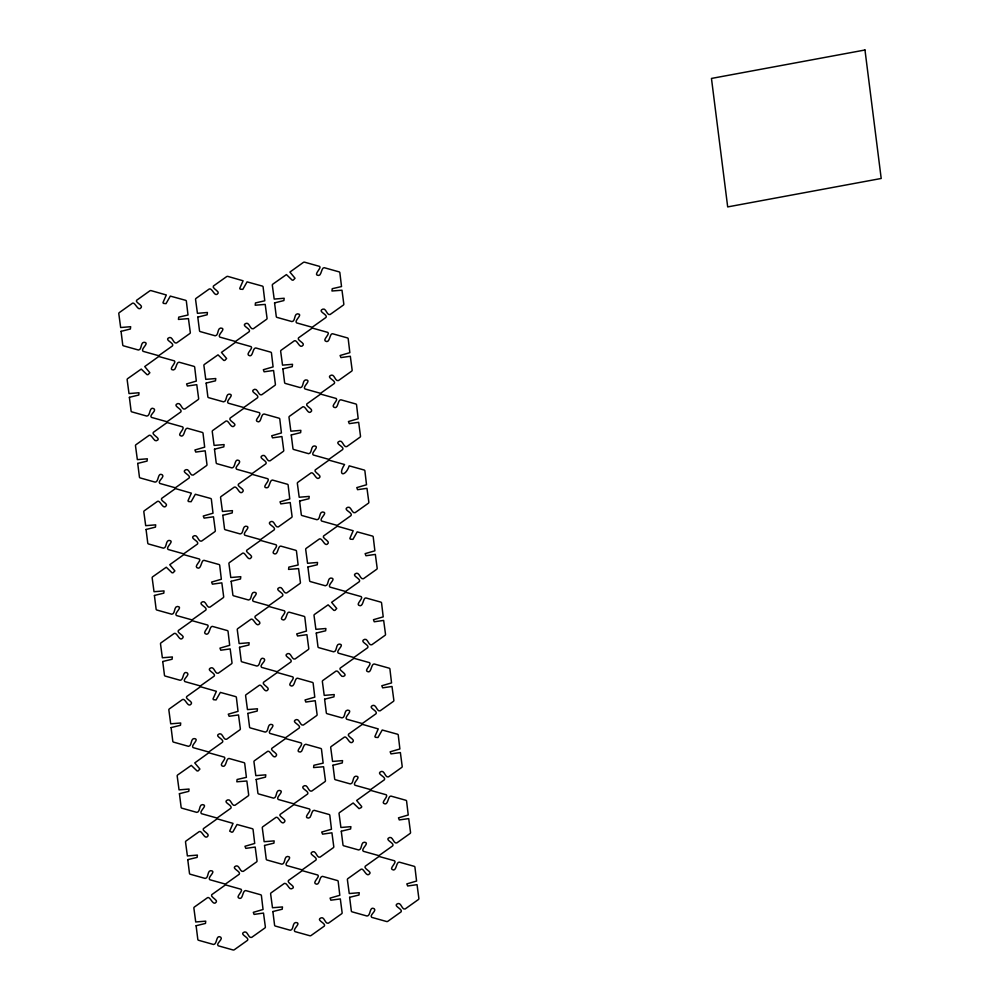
<?xml version="1.0" encoding="UTF-8"?>
<svg xmlns="http://www.w3.org/2000/svg" width="1000" height="1000" viewBox="0 0 1000 1000"><rect width="100%" height="100%" fill="white"/><g stroke="black" fill="none" stroke-linecap="round" stroke-linejoin="round"><path stroke-width="1.5" d="M121.05 331.337L122.75 344.975A1.412 1.163 -17.5 0 0 123.575 345.85L138.438 350.025C142 349.938 140.412 342.362 143.988 342.275C150.425 342.675 140.1 348.988 143.075 351.325L157.938 355.5A1.412 1.163 -17.5 0 0 159.325 355.238L172.475 345.887C174.7 342.837 163.3 339.862 169.425 337.537C172.688 336.5 173.337 344.162 176.588 342.95L189.725 333.6A1.412 1.163 -17.5 0 0 190.3 332.463L188.438 318.612L178.438 319.438L178.725 317.15L188.012 315L186.35 301.175A1.412 1.163 -17.5 0 0 185.525 300.287L170.312 296.1L166.012 303.637L163.412 303.387L162.963 302.625L166.312 294.975L151.163 290.65A1.412 1.163 -17.5 0 0 149.775 290.9L136.625 300.262C134.662 302.162 143.062 305.287 141.275 307.462C138.025 312.312 135.312 301.875 132.562 303.163L119.375 312.55A1.412 1.163 -17.5 0 0 118.8 313.688L120.662 327.525L130.662 326.7L130.375 329L121.05 331.337M129.388 397.388L131.1 411.025A1.412 1.163 -17.5 0 0 131.912 411.9L146.775 416.075C150.775 415.925 149 405.85 154.025 408.812C156.775 410.925 148.737 415.35 151.425 417.375L166.275 421.55A1.412 1.163 -17.5 0 0 167.662 421.287L180.812 411.938C183.05 409.025 171.612 405.838 177.825 403.562C181.075 402.7 181.688 410.188 184.925 409L198.075 399.65A1.412 1.163 -17.5 0 0 198.637 398.512L196.775 384.663L187.362 386.025L186.588 383.938L196.325 381.1L194.688 367.225A1.412 1.163 -17.5 0 0 193.863 366.337L179.013 362.175C176.287 361.825 176.137 370.2 173.512 369.925C167.213 370.025 176.9 362.688 174.412 360.887L159.512 356.7A1.412 1.163 -17.5 0 0 158.112 356.95L144.738 366.562L149.863 372.75L148.062 374.625L147.062 374.675L141.25 369.075L127.713 378.6A1.412 1.163 -17.5 0 0 127.15 379.738L129 393.575L139 392.75L138.763 395.025L129.4 397.287M137.725 463.438L139.438 477.075A1.412 1.163 -17.5 0 0 140.262 477.95L155.113 482.125C159.113 481.975 157.35 471.9 162.362 474.85C165.113 476.863 157.088 481.425 159.762 483.425L174.613 487.6A1.412 1.163 -17.5 0 0 176 487.337L189.15 477.975C191.388 474.963 179.975 471.962 186.112 469.637C189.363 468.6 190.012 476.262 193.263 475.05L206.412 465.7A1.412 1.163 -17.5 0 0 206.975 464.562L205.188 450.8L195.763 452.075L194.925 449.988L204.675 447.15L203.025 433.275A1.412 1.163 -17.5 0 0 202.2 432.388L187.35 428.225C184.075 427.962 184.675 438.862 179.988 435.45C177.95 434.137 185.113 428.325 182.7 426.912L167.85 422.75A1.412 1.163 -17.5 0 0 166.462 423L153.312 432.362C151.175 434.975 162.587 438.775 156.3 440.737C154.213 441.863 151.387 434.012 149.25 435.25L136.05 444.65A1.412 1.163 -17.5 0 0 135.488 445.788L137.35 459.625L147.338 458.8L147.05 461.1L137.725 463.387M146.062 529.487L147.775 543.125A1.412 1.163 -17.5 0 0 148.6 544L163.45 548.175C167 548.075 165.438 540.675 168.95 540.413C175.463 540.75 165.125 547.175 168.1 549.475L182.963 553.65A1.412 1.163 -17.5 0 0 184.35 553.387L197.488 544.025C199.725 541.025 188.35 538.038 194.45 535.688C197.712 534.65 198.35 542.312 201.6 541.1L214.75 531.75A1.412 1.163 -17.5 0 0 215.312 530.612L213.487 516.8L204.112 518.125L203.263 516.038L213.012 513.2L211.363 499.325A1.412 1.163 -17.5 0 0 210.55 498.438L195.338 494.25L191.112 501.712L188.438 501.538L187.987 500.775L191.363 493.162L176.188 488.8A1.412 1.163 -17.5 0 0 174.8 489.05L161.65 498.413C159.725 500.525 167.975 503.638 166.35 505.575C163.125 510.575 160.312 499.9 157.537 501.337L144.4 510.7A1.412 1.163 -17.5 0 0 143.825 511.838L145.688 525.675L155.688 524.85L155.45 527.125L146.062 529.487M154.412 595.538L156.125 609.175A1.412 1.163 -17.5 0 0 156.938 610.05L171.8 614.225C175.362 614.138 173.775 606.562 177.35 606.475C183.775 606.825 173.475 613.237 176.438 615.525L191.3 619.7A1.412 1.163 -17.5 0 0 192.688 619.438L205.837 610.075C208.113 607.112 196.612 604 202.838 601.712C206.1 600.85 206.713 608.337 209.95 607.15L223.088 597.8A1.412 1.163 -17.5 0 0 223.663 596.663L221.838 582.85L212.387 584.163L211.6 582.087L221.35 579.25L219.713 565.375A1.412 1.163 -17.5 0 0 218.888 564.487L204.025 560.325C200.95 559.925 201.438 570.812 196.775 567.587C194.363 566 201.688 560.325 199.438 559.038L184.525 554.85A1.412 1.163 -17.5 0 0 183.137 555.1L169.762 564.712L174.887 570.9L173.088 572.762L172.037 572.8L166.275 567.225L152.738 576.75A1.412 1.163 -17.5 0 0 152.162 577.888L154.025 591.725L164.025 590.9L163.787 593.175L154.425 595.438M162.75 661.587L164.462 675.225A1.412 1.163 -17.5 0 0 165.275 676.1L180.138 680.275C184.137 680.125 182.362 670.05 187.387 673C190.125 675.025 182.1 679.525 184.788 681.575L199.638 685.75A1.412 1.163 -17.5 0 0 201.025 685.487L214.175 676.125C216.425 673.125 204.938 670.05 211.188 667.763C214.438 666.9 215.05 674.388 218.287 673.2L231.438 663.85A1.412 1.163 -17.5 0 0 232 662.712L230.175 648.9L220.787 650.225L219.95 648.138L229.688 645.3L228.05 631.425A1.412 1.163 -17.5 0 0 227.225 630.538L212.375 626.375C209.25 625.962 209.812 636.862 205.125 633.638C202.675 632.2 210.113 626.237 207.725 625.062L192.875 620.9A1.412 1.163 -17.5 0 0 191.488 621.15L178.337 630.513C176.35 632.712 184.95 635.737 182.938 637.75C179.562 642.5 177.325 632.212 174.275 633.4L161.075 642.8A1.412 1.163 -17.5 0 0 160.512 643.938L162.362 657.775L172.362 656.95L172.075 659.25L162.763 661.488M171.088 727.638L172.8 741.275A1.412 1.163 -17.5 0 0 173.625 742.15L188.475 746.325C192.05 746.237 190.463 738.662 194.025 738.575C200.45 738.913 190.2 745.425 193.125 747.625L207.975 751.8A1.412 1.163 -17.5 0 0 209.363 751.538L222.512 742.175C224.737 739.112 213.287 736.1 219.525 733.812C222.775 732.95 223.388 740.438 226.625 739.25L239.775 729.9A1.412 1.163 -17.5 0 0 240.338 728.763L238.512 714.95L229.125 716.275L228.287 714.188L238.038 711.35L236.388 697.475A1.412 1.163 -17.5 0 0 235.562 696.587L220.362 692.4L216.062 699.938L213.463 699.688L213.012 698.925L216.388 691.312L201.213 686.95A1.412 1.163 -17.5 0 0 199.825 687.2L186.675 696.562C184.75 698.75 192.838 701.438 191.412 703.675C187.875 708.737 185.637 698.075 182.562 699.488L169.412 708.85A1.412 1.163 -17.5 0 0 168.85 709.987L170.712 723.825L180.7 723L180.475 725.275L171.088 727.588M179.425 793.688L181.137 807.325A1.412 1.163 -17.5 0 0 181.962 808.2L196.812 812.375C200.387 812.288 198.8 804.712 202.362 804.625C208.8 805.013 198.475 811.338 201.462 813.675L216.325 817.85A1.412 1.163 -17.5 0 0 217.712 817.588L230.85 808.225C233.062 805.125 221.65 802.163 227.862 799.862C231.112 799 231.737 806.488 234.963 805.3L248.113 795.95A1.412 1.163 -17.5 0 0 248.675 794.812L246.85 781L236.825 781.787L237.113 779.488L246.4 777.35L244.725 763.525A1.412 1.163 -17.5 0 0 243.912 762.638L229.05 758.475C225.825 758.1 226.488 769.062 221.7 765.7C219.638 764.163 226.775 758.4 224.4 757.163L209.55 753A1.412 1.163 -17.5 0 0 208.162 753.25L194.75 762.913L199.9 769.05L198.113 770.913L197.062 770.95L191.287 765.375L177.763 774.9A1.412 1.163 -17.5 0 0 177.188 776.025L179.05 789.875L189.05 789.05L188.762 791.35L179.425 793.688M187.775 859.737L189.488 873.375A1.412 1.163 -17.5 0 0 190.3 874.25L205.162 878.425C208.725 878.337 207.138 870.763 210.712 870.675C217.138 871.05 206.875 877.475 209.8 879.725L224.662 883.9A1.412 1.163 -17.5 0 0 226.05 883.637L239.2 874.275C241.462 871.275 230 868.2 236.2 865.913C239.462 865.05 240.075 872.537 243.312 871.35L256.45 862A1.412 1.163 -17.5 0 0 257.025 860.863L255.2 847.05L245.812 848.375L244.975 846.287L254.713 843.45L253.075 829.575A1.412 1.163 -17.5 0 0 252.25 828.688L237.037 824.5L232.887 831.862L231.85 832.262L229.675 831.125L233.038 823.375L217.887 819.05A1.412 1.163 -17.5 0 0 216.5 819.3L203.363 828.662C201.45 830.55 209.338 833.6 208.125 835.738C204.812 840.888 202.25 830.375 199.3 831.55L186.1 840.95A1.412 1.163 -17.5 0 0 185.525 842.075L187.387 855.925L197.387 855.1L197.1 857.4L187.787 859.638M197.8 317.125L199.513 330.75A1.412 1.163 -17.5 0 0 200.338 331.625L215.188 335.8C218.738 335.7 217.175 328.3 220.688 328.05C227.213 328.35 216.863 334.8 219.838 337.113L234.7 341.275A1.412 1.163 -17.5 0 0 236.088 341.025L249.225 331.662C251.438 328.612 240.075 325.637 246.188 323.325C249.45 322.275 250.087 329.938 253.337 328.738L266.488 319.375A1.412 1.163 -17.5 0 0 267.05 318.238L265.2 304.4L255.2 305.225L255.487 302.925L264.775 300.788L263.1 286.95A1.412 1.163 -17.5 0 0 262.288 286.075L247.075 281.875L242.812 289.375L240.175 289.163L239.725 288.4L243.1 280.788L227.925 276.425A1.412 1.163 -17.5 0 0 226.537 276.688L213.388 286.038C211.5 287.9 219.275 291.275 218.2 293.075C214.75 298.337 212.488 287.7 209.275 288.975L196.125 298.325A1.412 1.163 -17.5 0 0 195.562 299.462L197.425 313.312L207.425 312.488L207.138 314.775L197.8 317.125M196.112 925.788L197.825 939.425A1.412 1.163 -17.5 0 0 198.637 940.3L213.5 944.475C217.5 944.325 215.725 934.25 220.75 937.2C223.487 939.212 215.475 943.775 218.15 945.775L233 949.95A1.412 1.163 -17.5 0 0 234.387 949.688L247.537 940.325C249.8 937.4 238.363 934.287 244.488 931.988C247.75 930.95 248.4 938.612 251.65 937.4L264.8 928.05A1.412 1.163 -17.5 0 0 265.363 926.912L263.5 913.062L254.088 914.412L253.312 912.337L263.05 909.5L261.413 895.625A1.412 1.163 -17.5 0 0 260.587 894.737L245.738 890.575C242.062 890.525 243.2 901.075 238.425 897.812C236.225 896.562 243.363 890.738 241.137 889.287L226.238 885.1A1.412 1.163 -17.5 0 0 224.85 885.35L211.7 894.712C209.788 896.587 217.9 900.15 216.425 901.825C213.137 906.9 210.45 896.35 207.638 897.6L194.438 907A1.412 1.163 -17.5 0 0 193.875 908.125L195.725 921.975L205.725 921.15L205.487 923.425L196.112 925.738M206.15 383.175L207.862 396.8A1.412 1.163 -17.5 0 0 208.675 397.675L223.538 401.85C227.1 401.763 225.512 394.2 229.088 394.113C235.512 394.462 225.188 400.875 228.175 403.15L243.038 407.325A1.412 1.163 -17.5 0 0 244.425 407.075L257.575 397.713C259.8 394.625 248.312 391.587 254.638 389.312C257.875 388.625 258.463 395.95 261.688 394.787L274.825 385.425A1.412 1.163 -17.5 0 0 275.4 384.288L273.575 370.487L264.125 371.8L263.337 369.725L273.087 366.887L271.45 353A1.412 1.163 -17.5 0 0 270.625 352.125L255.763 347.95C252.312 347.887 253.15 358.475 248.463 355.2C246.15 353.475 253.55 348.038 251.125 346.65L236.262 342.475A1.412 1.163 -17.5 0 0 234.875 342.738L221.462 352.388L226.612 358.525L224.825 360.4L223.775 360.425L218.012 354.85L204.475 364.375A1.412 1.163 -17.5 0 0 203.9 365.513L205.763 379.363L215.763 378.537L215.475 380.825L206.163 383.075M214.488 449.225L216.2 462.85A1.412 1.163 -17.5 0 0 217.013 463.725L231.875 467.9C235.875 467.75 234.1 457.675 239.125 460.637C241.863 462.65 233.85 467.212 236.525 469.2L251.375 473.375A1.412 1.163 -17.5 0 0 252.763 473.125L265.912 463.762C268.175 460.863 256.788 457.788 262.812 455.45C266.075 454.225 266.762 462.062 270.025 460.838L283.175 451.475A1.412 1.163 -17.5 0 0 283.738 450.337L281.913 436.538L272.525 437.85L271.688 435.775L281.425 432.938L279.788 419.05A1.412 1.163 -17.5 0 0 278.962 418.175L264.113 414C260.438 413.963 261.613 424.45 256.863 421.262C254.475 420.062 261.8 414.375 259.513 412.713L244.613 408.525A1.412 1.163 -17.5 0 0 243.212 408.787L230.075 418.137C228.162 420.55 236.425 423.575 234.762 425.3C231.3 430.25 228.812 419.738 226.012 421.037L212.812 430.425A1.412 1.163 -17.5 0 0 212.25 431.562L214.1 445.412L224.1 444.588L223.812 446.875L214.488 449.175M222.825 515.275L224.537 528.9A1.412 1.163 -17.5 0 0 225.362 529.775L240.212 533.95C243.762 533.85 242.2 526.45 245.712 526.2C252.225 526.5 241.887 532.95 244.862 535.25L259.713 539.425A1.412 1.163 -17.5 0 0 261.1 539.175L274.25 529.812C276.475 526.788 265.087 523.812 271.212 521.475C274.462 520.425 275.113 528.088 278.363 526.888L291.512 517.525A1.412 1.163 -17.5 0 0 292.075 516.388L290.212 502.55L280.812 503.9L280.025 501.825L289.775 498.988L288.125 485.1A1.412 1.163 -17.5 0 0 287.3 484.225L272.45 480.05C269.75 479.637 269.462 488.3 266.9 487.8C260.663 487.8 270.413 480.863 267.863 478.762L252.95 474.575A1.412 1.163 -17.5 0 0 251.562 474.837L238.412 484.188C236.4 486.15 245.012 489.2 243.012 491.425C239.513 496.213 237.575 485.812 234.3 487.125L221.15 496.475A1.412 1.163 -17.5 0 0 220.588 497.612L222.45 511.463L232.438 510.637L232.213 512.9L222.825 515.275M231.163 581.325L232.875 594.95A1.412 1.163 -17.5 0 0 233.7 595.825L248.55 600C252.125 599.913 250.538 592.35 254.1 592.263C260.525 592.625 250.25 598.938 253.2 601.3L268.062 605.475A1.412 1.163 -17.5 0 0 269.45 605.225L282.587 595.862C284.862 592.863 273.425 589.875 279.55 587.525C282.812 586.475 283.45 594.138 286.7 592.938L299.85 583.575A1.412 1.163 -17.5 0 0 300.413 582.438L298.562 568.6L288.562 569.412L288.85 567.125L298.137 564.987L296.462 551.15A1.412 1.163 -17.5 0 0 295.65 550.275L280.788 546.1C277.512 545.8 278.212 556.675 273.438 553.325C271.425 552.062 278.538 546.225 276.137 544.8L261.288 540.625A1.412 1.163 -17.5 0 0 259.9 540.887L246.75 550.237C244.788 551.938 253.05 555.5 251.45 557.4C248.113 562.388 245.362 551.8 242.688 553.138L229.5 562.525A1.412 1.163 -17.5 0 0 228.925 563.663L230.787 577.513L240.787 576.688L240.5 578.975L231.175 581.275M239.513 647.375L241.225 661A1.412 1.163 -17.5 0 0 242.037 661.875L256.9 666.05C260.887 665.9 259.125 655.825 264.15 658.787C266.887 660.8 258.863 665.312 261.537 667.35L276.4 671.525A1.412 1.163 -17.5 0 0 277.787 671.275L290.938 661.912C293.225 658.913 281.737 655.913 287.887 653.575C291.15 652.525 291.8 660.188 295.05 658.988L308.188 649.625A1.412 1.163 -17.5 0 0 308.762 648.487L306.938 634.688L297.55 636L296.7 633.925L306.45 631.087L304.812 617.2A1.412 1.163 -17.5 0 0 303.988 616.325L289.125 612.15C286.125 611.663 286.7 622.55 281.875 619.412C279.462 618.188 286.95 612.425 284.488 610.85L269.625 606.675A1.412 1.163 -17.5 0 0 268.238 606.938L255.1 616.287C253.212 618.15 261.112 621.462 259.862 623.362C256.262 628.513 253.863 617.725 250.987 619.225L237.838 628.575A1.412 1.163 -17.5 0 0 237.262 629.712L239.125 643.562L249.125 642.738L248.888 645L239.525 647.262M247.85 713.425L249.562 727.05A1.412 1.163 -17.5 0 0 250.375 727.925L265.238 732.1C268.8 732.013 267.213 724.45 270.788 724.362C277.213 724.737 266.95 731.162 269.887 733.4L284.738 737.575A1.412 1.163 -17.5 0 0 286.125 737.325L299.275 727.962C301.488 724.887 290.05 721.888 296.288 719.587C299.538 718.725 300.15 726.225 303.387 725.037L316.537 715.675A1.412 1.163 -17.5 0 0 317.1 714.538L315.238 700.7L305.825 702.05L305.05 699.975L314.788 697.138L313.15 683.25A1.412 1.163 -17.5 0 0 312.325 682.375L297.475 678.2C294.488 677.688 294.862 688.775 290.163 685.45C287.975 684.062 295.138 678.4 292.875 676.912L277.975 672.725A1.412 1.163 -17.5 0 0 276.588 672.987L263.438 682.337C261.512 684.212 269.575 687.65 268.163 689.463C264.713 694.513 262.238 683.962 259.375 685.238L246.175 694.625A1.412 1.163 -17.5 0 0 245.613 695.763L247.463 709.6L257.462 708.787L257.175 711.075L247.85 713.375M256.188 779.475L257.9 793.1A1.412 1.163 -17.5 0 0 258.725 793.975L273.575 798.15C277.15 798.062 275.562 790.5 279.125 790.413C285.562 790.8 275.238 797.113 278.225 799.45L293.075 803.625A1.412 1.163 -17.5 0 0 294.462 803.363L307.613 794.013C309.862 791 298.45 788.012 304.575 785.675C307.825 784.625 308.475 792.288 311.725 791.087L324.875 781.725A1.412 1.163 -17.5 0 0 325.438 780.588L323.587 766.75L313.587 767.562L313.875 765.275L323.15 763.138L321.488 749.3A1.412 1.163 -17.5 0 0 320.662 748.425L305.812 744.25C303.125 743.875 302.7 752.312 300.375 752.013C293.863 751.963 303.913 744.837 301.163 742.95L286.312 738.775A1.412 1.163 -17.5 0 0 284.925 739.038L271.775 748.388C269.812 750.288 278.2 753.425 276.425 755.588C273.275 760.45 270.525 750.075 267.712 751.287L254.513 760.675A1.412 1.163 -17.5 0 0 253.95 761.812L255.812 775.65L265.8 774.837L265.512 777.125L256.188 779.475M264.525 845.525L266.238 859.15A1.412 1.163 -17.5 0 0 267.062 860.025L281.913 864.2C285.487 864.112 283.9 856.538 287.462 856.462C293.9 856.838 283.637 863.25 286.562 865.5L301.425 869.675A1.412 1.163 -17.5 0 0 302.812 869.412L315.95 860.062C318.25 857.1 306.737 853.988 312.962 851.688C316.212 850.825 316.837 858.325 320.062 857.138L333.212 847.775A1.412 1.163 -17.5 0 0 333.775 846.637L331.925 832.8L322.575 834.15L321.725 832.062L331.475 829.237L329.825 815.35A1.412 1.163 -17.5 0 0 329.012 814.475L314.15 810.3C311.325 810 311.512 818.15 308.663 818.062C302.288 818.037 312.087 810.812 309.562 809.013L294.65 804.825A1.412 1.163 -17.5 0 0 293.263 805.088L280.113 814.438C278.125 816.175 286.525 819.463 284.762 821.637C281.4 826.513 278.712 815.875 276 817.362L262.863 826.725A1.412 1.163 -17.5 0 0 262.288 827.862L264.15 841.7L274.15 840.888L273.913 843.15L264.538 845.413M274.562 302.9L276.275 316.537A1.412 1.163 -17.5 0 0 277.1 317.413L291.95 321.587C295.512 321.5 293.938 313.925 297.5 313.837C303.925 314.237 293.663 320.538 296.6 322.887L311.45 327.062A1.412 1.163 -17.5 0 0 312.838 326.8L325.988 317.438C328.237 314.488 316.837 311.413 322.95 309.1C326.2 308.062 326.85 315.725 330.1 314.513L343.25 305.163A1.412 1.163 -17.5 0 0 343.812 304.025L341.987 290.212L331.962 291L332.25 288.7L341.525 286.562L339.862 272.738A1.412 1.163 -17.5 0 0 339.038 271.85L324.188 267.688C321.463 267.288 321.4 275.763 318.637 275.425C312.375 275.35 322.1 267.925 319.6 266.4L304.688 262.213A1.412 1.163 -17.5 0 0 303.3 262.462L289.913 272.075L295.038 278.263L293.238 280.125L292.2 280.163L286.425 274.587L272.887 284.113A1.412 1.163 -17.5 0 0 272.325 285.238L274.188 299.088L284.175 298.263L283.888 300.562L274.562 302.9M272.875 911.575L274.587 925.2A1.412 1.163 -17.5 0 0 275.4 926.075L290.262 930.25C293.825 930.163 292.238 922.588 295.812 922.513C302.238 922.862 291.938 929.25 294.9 931.55L309.762 935.725A1.412 1.163 -17.5 0 0 311.15 935.462L324.3 926.112C326.562 923.213 315.175 920.138 321.2 917.8C324.462 916.575 325.15 924.4 328.413 923.188L341.55 913.825A1.412 1.163 -17.5 0 0 342.125 912.688L340.325 898.925L330.85 900.2L330.075 898.112L339.812 895.288L338.175 881.4A1.412 1.163 -17.5 0 0 337.35 880.525L322.488 876.35C319.012 876.287 319.962 886.888 315.138 883.575C313.05 881.825 320.262 876.45 317.85 875.05L302.987 870.875A1.412 1.163 -17.5 0 0 301.6 871.137L288.463 880.487C286.325 883.075 297.6 886.838 291.55 888.8C289.225 890.188 286.863 882.212 284.4 883.388L271.2 892.775A1.412 1.163 -17.5 0 0 270.625 893.913L272.488 907.75L282.488 906.938L282.2 909.225L272.875 911.525M282.9 368.95L284.613 382.587A1.412 1.163 -17.5 0 0 285.438 383.462L300.287 387.638C303.863 387.55 302.275 379.975 305.837 379.888C312.275 380.262 302.013 386.688 304.938 388.938L319.8 393.113A1.412 1.163 -17.5 0 0 321.188 392.85L334.325 383.488C336.575 380.475 325.1 377.425 331.337 375.125C334.588 374.25 335.2 381.75 338.438 380.562L351.587 371.2A1.412 1.163 -17.5 0 0 352.15 370.075L350.325 356.262L340.95 357.587L340.1 355.5L349.85 352.663L348.2 338.775A1.412 1.163 -17.5 0 0 347.388 337.9L332.525 333.738C329.4 333.3 330.025 344.212 325.275 341C322.825 339.55 330.312 333.825 327.875 332.425L313.025 328.263A1.412 1.163 -17.5 0 0 311.637 328.512L298.488 337.875C296.55 340.087 304.825 343.025 303.188 345.037C299.675 349.938 297.4 339.513 294.425 340.763L281.238 350.163A1.412 1.163 -17.5 0 0 280.663 351.287L282.525 365.138L292.525 364.312L292.238 366.613L282.913 368.85M291.25 435L292.962 448.638A1.412 1.163 -17.5 0 0 293.775 449.513L308.637 453.688C312.2 453.6 310.613 446.025 314.188 445.938C320.6 446.287 310.363 452.788 313.275 454.988L328.137 459.162A1.412 1.163 -17.5 0 0 329.525 458.9L342.675 449.538C344.938 446.613 333.488 443.5 339.625 441.2C342.887 440.163 343.537 447.825 346.788 446.613L359.925 437.25A1.412 1.163 -17.5 0 0 360.5 436.125L358.675 422.312L349.288 423.638L348.438 421.55L358.188 418.713L356.55 404.825A1.412 1.163 -17.5 0 0 355.725 403.95L340.863 399.787C337.438 399.538 338.413 410.225 333.612 407.05C331.2 405.662 338.537 399.963 336.275 398.5L321.362 394.312A1.412 1.163 -17.5 0 0 319.975 394.562L306.825 403.925C304.95 405.8 312.663 408.75 311.637 410.95C308.1 416.225 305.825 405.438 302.725 406.85L289.575 416.213A1.412 1.163 -17.5 0 0 289 417.337L290.863 431.188L300.863 430.363L300.625 432.638L291.25 434.95M299.587 501.05L301.3 514.688A1.412 1.163 -17.5 0 0 302.113 515.562L316.975 519.725C320.538 519.65 318.95 512.075 322.525 511.987C328.963 512.375 318.637 518.7 321.625 521.038L336.475 525.212A1.412 1.163 -17.5 0 0 337.863 524.95L351.012 515.588C353.225 512.45 341.838 509.588 347.962 507.25C351.225 506.213 351.875 513.875 355.125 512.663L368.275 503.3A1.412 1.163 -17.5 0 0 368.837 502.175L366.975 488.325L357.562 489.675L356.788 487.6L366.525 484.762L364.888 470.875A1.412 1.163 -17.5 0 0 364.062 470L349.212 465.838C345.3 477.337 337.125 475.8 344.562 464.525L329.712 460.363A1.412 1.163 -17.5 0 0 328.312 460.613L315.175 469.975C313.3 471.575 320.9 475.188 320.012 476.95C316.562 482.362 314.1 471.488 311.062 472.9L297.913 482.262A1.412 1.163 -17.5 0 0 297.35 483.387L299.2 497.238L309.2 496.413L308.913 498.713L299.587 501.05M307.925 567.1L309.637 580.737A1.412 1.163 -17.5 0 0 310.462 581.613L325.312 585.775C328.888 585.7 327.3 578.125 330.863 578.038C337.287 578.413 327.025 584.837 329.963 587.087L344.812 591.263A1.412 1.163 -17.5 0 0 346.2 591L359.35 581.638C361.6 578.638 350.15 575.562 356.362 573.275C359.613 572.4 360.225 579.9 363.462 578.713L376.613 569.35A1.412 1.163 -17.5 0 0 377.175 568.225L375.35 554.412L365.962 555.737L365.125 553.65L374.875 550.812L373.225 536.925A1.412 1.163 -17.5 0 0 372.4 536.05L357.2 531.862L352.938 539.362L350.3 539.15L349.85 538.387L353.188 530.737L338.05 526.413A1.412 1.163 -17.5 0 0 336.662 526.663L323.512 536.025C321.637 537.9 329.338 540.95 328.312 543.05C324.85 548.263 322.7 537.8 319.45 538.913L306.25 548.312A1.412 1.163 -17.5 0 0 305.688 549.438L307.55 563.288L317.538 562.463L317.25 564.763L307.938 567M316.262 633.15L317.975 646.787A1.412 1.163 -17.5 0 0 318.8 647.663L333.65 651.825C337.225 651.75 335.637 644.175 339.2 644.087C345.637 644.463 335.325 650.8 338.3 653.138L353.162 657.312A1.412 1.163 -17.5 0 0 354.55 657.05L367.688 647.688C369.938 644.75 358.512 641.65 364.65 639.35C367.912 638.312 368.55 645.975 371.8 644.762L384.95 635.4A1.412 1.163 -17.5 0 0 385.513 634.275L383.663 620.425L374.25 621.775L373.462 619.7L383.212 616.862L381.562 602.975A1.412 1.163 -17.5 0 0 380.75 602.1L365.887 597.938C362.812 597.463 363.525 608.337 358.587 605.175C356.337 603.713 363.663 598.013 361.238 596.625L346.388 592.463A1.412 1.163 -17.5 0 0 345 592.712L331.613 602.325L336.737 608.513L334.95 610.375L333.862 610.375L328.125 604.837L314.6 614.362A1.412 1.163 -17.5 0 0 314.025 615.487L315.887 629.338L325.887 628.513L325.65 630.788L316.275 633.05M324.613 699.2L326.325 712.837A1.412 1.163 -17.5 0 0 327.137 713.713L342 717.875C345.562 717.8 343.975 710.225 347.55 710.138C353.975 710.525 343.713 716.95 346.637 719.188L361.5 723.35A1.412 1.163 -17.5 0 0 362.887 723.1L376.037 713.737C378.212 710.6 366.775 707.613 373.1 705.337C376.337 704.65 376.925 711.988 380.15 710.812L393.288 701.45A1.412 1.163 -17.5 0 0 393.862 700.325L392 686.475L382.65 687.837L381.8 685.75L391.55 682.913L389.913 669.025A1.412 1.163 -17.5 0 0 389.087 668.15L374.225 663.988C370.737 663.863 371.625 674.587 366.875 671.213C364.837 669.912 372 664.112 369.588 662.675L354.725 658.5A1.412 1.163 -17.5 0 0 353.338 658.763L340.2 668.125C338.062 670.362 349.3 674.562 343.288 676.425C341.05 677.862 338.312 669.625 336.087 671.05L322.938 680.413A1.412 1.163 -17.5 0 0 322.362 681.538L324.225 695.387L334.225 694.562L333.938 696.862L324.613 699.2M332.95 765.25L334.663 778.888A1.412 1.163 -17.5 0 0 335.475 779.762L350.337 783.925C353.9 783.85 352.312 776.275 355.887 776.188C362.325 776.575 352 782.9 354.988 785.238L369.837 789.4A1.412 1.163 -17.5 0 0 371.225 789.15L384.375 779.788C386.587 776.737 375.213 773.775 381.325 771.45C384.588 770.413 385.238 778.075 388.488 776.862L401.637 767.5A1.412 1.163 -17.5 0 0 402.2 766.375L400.375 752.562L390.988 753.888L390.15 751.8L399.888 748.962L398.25 735.075A1.412 1.163 -17.5 0 0 397.425 734.2L382.225 730.013L377.962 737.513L375.325 737.3L374.875 736.538L378.25 728.913L363.075 724.55A1.412 1.163 -17.5 0 0 361.688 724.812L348.537 734.175C346.587 736.075 354.837 739.425 353.225 741.338C349.8 746.312 347.312 735.638 344.425 737.1L331.275 746.462A1.412 1.163 -17.5 0 0 330.712 747.588L332.562 761.438L342.562 760.612L342.275 762.913L332.95 765.25M341.287 831.3L343 844.938A1.412 1.163 -17.5 0 0 343.825 845.812L358.675 849.975C362.25 849.887 360.662 842.325 364.225 842.237C370.65 842.588 360.337 849 363.325 851.287L378.175 855.45A1.412 1.163 -17.5 0 0 379.562 855.2L392.713 845.837C395.012 842.875 383.5 839.762 389.725 837.475C392.975 836.6 393.587 844.1 396.825 842.913L409.975 833.55A1.412 1.163 -17.5 0 0 410.538 832.425L408.713 818.612L399.275 819.925L398.488 817.85L408.237 815.013L406.587 801.125A1.412 1.163 -17.5 0 0 405.763 800.25L390.913 796.075C387.675 795.837 388.35 806.612 383.612 803.325C381.45 802.288 388.525 796.225 386.325 794.8L371.413 790.6A1.412 1.163 -17.5 0 0 370.025 790.863L356.637 800.475L361.712 806.562L361.475 807.463L359.062 808.637L353.15 802.987L339.613 812.513A1.412 1.163 -17.5 0 0 339.05 813.637L340.913 827.487L350.9 826.663L350.613 828.962L341.3 831.2M349.625 897.35L351.337 910.987A1.412 1.163 -17.5 0 0 352.163 911.862L367.013 916.025C371.012 915.875 369.25 905.8 374.263 908.763C377.013 910.775 369 915.337 371.662 917.337L386.525 921.5A1.412 1.163 -17.5 0 0 387.912 921.25L401.05 911.888C403.288 908.9 391.85 905.8 398.062 903.525C401.312 902.65 401.938 910.15 405.163 908.962L418.312 899.6A1.412 1.163 -17.5 0 0 418.875 898.475L417.05 884.663L407.675 885.987L406.825 883.9L416.575 881.062L414.925 867.175A1.412 1.163 -17.5 0 0 414.113 866.3L399.25 862.125C395.875 861.912 396.675 872.6 392 869.4C389.6 868.175 397.05 862.25 394.6 860.825L379.75 856.65A1.412 1.163 -17.5 0 0 378.363 856.912L365.213 866.275C363.288 868.45 371.562 871.7 369.913 873.438C366.4 878.375 363.975 867.9 361.15 869.163L347.962 878.562A1.412 1.163 -17.5 0 0 347.388 879.688L349.25 893.538L359.25 892.712L358.963 895.013L349.637 897.3M864.975 50L711.462 78.438L727.688 206.912L881.2 178.475L864.975 50"/></g></svg>
